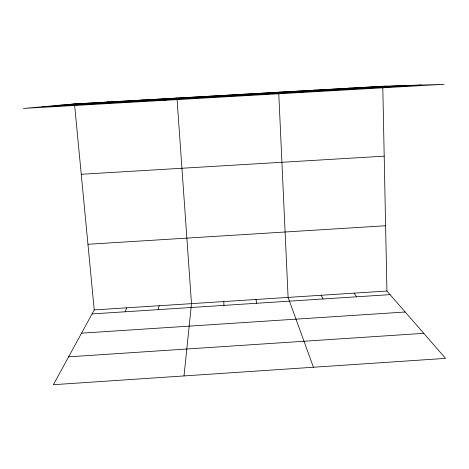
<?xml version="1.0" encoding="UTF-8"?>
<svg xmlns="http://www.w3.org/2000/svg" width="469" height="469" viewBox="0 0 469 469"><rect width="100%" height="100%" fill="white"/><g stroke="black" fill="none" stroke-linecap="round" stroke-linejoin="round"><path stroke-width="0.7" d="M184.012 375.933L191.499 303.642L177.077 99.498M158.159 309.646L159.155 305.729M125.147 311.779L126.736 307.822M74.507 103.93L382.78 86.261L444.084 84.303L23.45 108.433L74.507 103.93L94.24 309.921L53.402 384.697L445.55 358.38L386.931 291.02L382.81 87.697M163.64 100.395L176.977 98.056M141.544 100.173L142.904 100.008M106.727 102.166L108.744 101.966M68.621 356.833L423.753 333.33M94.24 309.921L386.931 291.02M92.059 313.919L390.079 294.632M81.542 333.172L405.198 312.014M87.949 244.279L385.606 225.747M81.243 174.28L384.199 156.165M71.821 104.165L386.01 86.155M58.83 105.314L401.652 85.657M42.697 106.739L421.033 85.041M348.174 88.242L350.753 88.178M313.491 90.23L315.403 90.206M302.464 92.428L278.715 92.223L288.095 297.405L313.433 367.245M244.882 94.163L245.486 94.21M354.066 293.143L356.616 296.801M321.118 295.271L323.071 298.97M255.968 299.48L256.742 303.261M223.772 301.555L223.959 305.383"/></g></svg>
